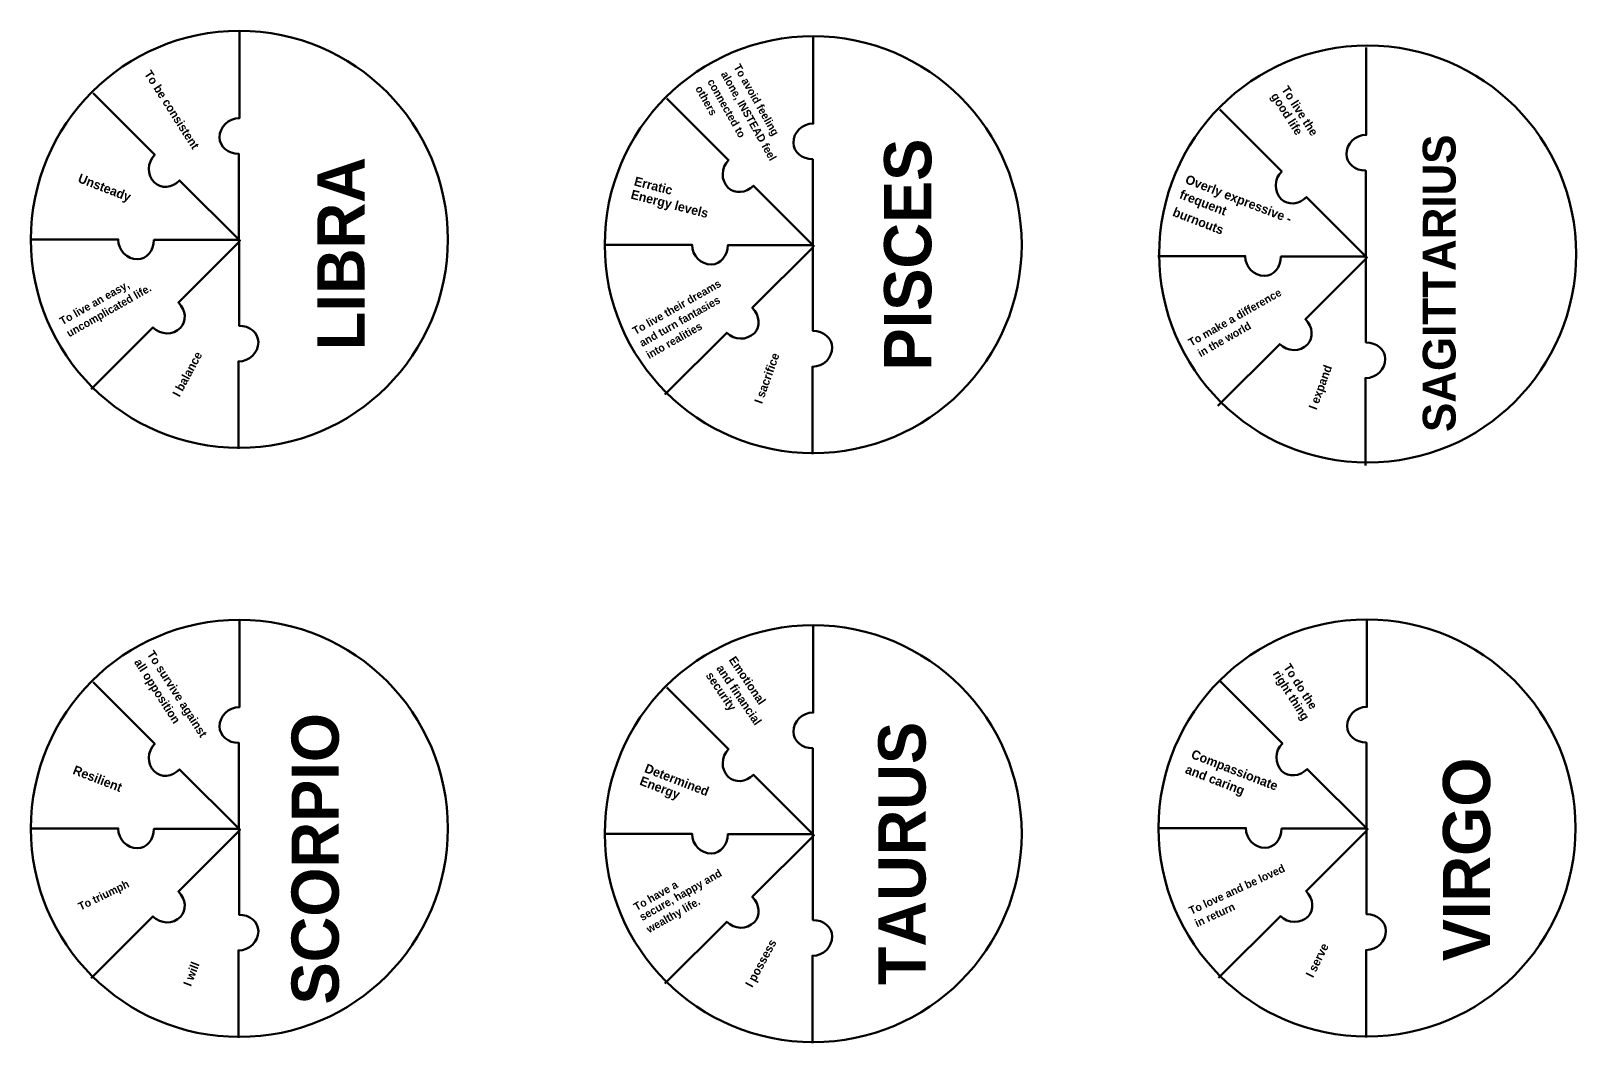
# Model space of a CAD drawing. Header units: inches. Extents: x -653 to 2868, y -2154 to 399.
# Drawn here: x 1233 to 2834, y -2154 to -1105 of the extents above; entities that cross this region are included whole.
import ezdxf

# ---------------------------------------------------------------- set-up
doc = ezdxf.new("R2010")
doc.units = ezdxf.units.IN
doc.header["$MEASUREMENT"] = 0
doc.layers.add('Layer 1', color=7, linetype='Continuous')

msp = doc.modelspace()

# ---------------------------------------------------------------- linework, layer by layer
at = {"layer": 'Layer 1', "color": 179, "lineweight": 158, "true_color": 0x231f20}
for points, knots in [([(1665.3, -1321.2), (1665.3, -1440.5), (1568.6, -1537.2), (1449.3, -1537.2), (1330, -1537.2), (1233.3, -1440.5), (1233.3, -1321.2), (1233.3, -1261.7), (1257.4, -1207.7), (1296.4, -1168.7), (1335.5, -1129.5), (1389.6, -1105.2), (1449.3, -1105.2), (1568.6, -1105.2), (1665.3, -1201.9), (1665.3, -1321.2)], [0, 0, 0, 0, 1, 1, 1, 2, 2, 2, 3, 3, 3, 4, 4, 4, 5, 5, 5, 5]), ([(1297.7, -1169.6), (1297.7, -1169.6), (1361.7, -1233.6), (1361.7, -1233.6), (1353.6, -1241.6), (1353.4, -1254.5), (1361.3, -1262.3), (1367.9, -1268.9), (1379.6, -1268), (1387.4, -1260.2), (1387.4, -1260.2), (1450, -1322.7), (1450, -1322.7), (1450, -1322.7), (1448.8, -1321.2), (1448.8, -1321.2), (1448.8, -1321.2), (1448.8, -1232.7), (1448.8, -1232.7), (1437.7, -1232.7), (1428.8, -1225.1), (1428.8, -1215.7), (1428.8, -1204.7), (1438, -1195.7), (1449.3, -1195.7), (1449.3, -1195.7), (1449.3, -1105.2), (1449.3, -1105.2)], [0, 0, 0, 0, 1, 1, 1, 2, 2, 2, 3, 3, 3, 4, 4, 4, 5, 5, 5, 6, 6, 6, 7, 7, 7, 8, 8, 8, 9, 9, 9, 9]), ([(2259.9, -1326.7), (2259.9, -1446), (2163.2, -1542.7), (2043.9, -1542.7), (1924.6, -1542.7), (1827.9, -1446), (1827.9, -1326.7), (1827.9, -1267.1), (1852, -1213.2), (1891, -1174.1), (1930.1, -1134.9), (1984.2, -1110.7), (2043.9, -1110.7), (2163.2, -1110.7), (2259.9, -1207.4), (2259.9, -1326.7)], [0, 0, 0, 0, 1, 1, 1, 2, 2, 2, 3, 3, 3, 4, 4, 4, 5, 5, 5, 5]), ([(1892.3, -1175.1), (1892.3, -1175.1), (1956.3, -1239.1), (1956.3, -1239.1), (1948.2, -1247.1), (1948, -1259.9), (1955.9, -1267.7), (1962.5, -1274.4), (1974.2, -1273.4), (1982, -1265.6), (1982, -1265.6), (2044.6, -1328.2), (2044.6, -1328.2), (2044.6, -1328.2), (2043.4, -1326.7), (2043.4, -1326.7), (2043.4, -1326.7), (2043.4, -1238.2), (2043.4, -1238.2), (2032.3, -1238.2), (2023.4, -1230.6), (2023.4, -1221.2), (2023.4, -1210.1), (2032.6, -1201.2), (2043.9, -1201.2), (2043.9, -1201.2), (2043.9, -1110.7), (2043.9, -1110.7)], [0, 0, 0, 0, 1, 1, 1, 2, 2, 2, 3, 3, 3, 4, 4, 4, 5, 5, 5, 6, 6, 6, 7, 7, 7, 8, 8, 8, 9, 9, 9, 9]), ([(2834.4, -1336.4), (2834.4, -1455.7), (2737.6, -1552.4), (2618.4, -1552.4), (2499.1, -1552.4), (2402.4, -1455.7), (2402.4, -1336.4), (2402.4, -1276.9), (2426.5, -1222.9), (2465.5, -1183.8), (2504.6, -1144.7), (2558.6, -1120.4), (2618.4, -1120.4), (2737.6, -1120.4), (2834.4, -1217.1), (2834.4, -1336.4)], [0, 0, 0, 0, 1, 1, 1, 2, 2, 2, 3, 3, 3, 4, 4, 4, 5, 5, 5, 5]), ([(2465.3, -1186.8), (2465.3, -1186.8), (2529.3, -1250.8), (2529.3, -1250.8), (2521.3, -1258.9), (2521.1, -1271.7), (2528.9, -1279.5), (2535.6, -1286.2), (2547.3, -1285.2), (2555.1, -1277.4), (2555.1, -1277.4), (2617.7, -1340), (2617.7, -1340), (2617.7, -1340), (2616.4, -1338.5), (2616.4, -1338.5), (2616.4, -1338.5), (2616.4, -1250), (2616.4, -1250), (2605.4, -1250), (2596.4, -1242.4), (2596.4, -1233), (2596.4, -1221.9), (2605.6, -1213), (2617, -1213), (2617, -1213), (2617, -1122.5), (2617, -1122.5)], [0, 0, 0, 0, 1, 1, 1, 2, 2, 2, 3, 3, 3, 4, 4, 4, 5, 5, 5, 6, 6, 6, 7, 7, 7, 8, 8, 8, 9, 9, 9, 9]), ([(1449.3, -1321.8), (1449.3, -1321.8), (1360.8, -1321.8), (1360.8, -1321.8), (1360.8, -1332.8), (1353.2, -1341.8), (1343.8, -1341.8), (1332.8, -1341.8), (1323.8, -1332.6), (1323.8, -1321.2), (1323.8, -1321.2), (1233.3, -1321.2), (1233.3, -1321.2)], [0, 0, 0, 0, 1, 1, 1, 2, 2, 2, 3, 3, 3, 4, 4, 4, 4]), ([(1448.4, -1538.2), (1448.4, -1538.2), (1448.4, -1447.6), (1448.4, -1447.6), (1459.8, -1447.7), (1469, -1438.7), (1469, -1427.7), (1469, -1418.3), (1460, -1410.6), (1449, -1410.6), (1449, -1410.6), (1449, -1322.2), (1449, -1322.2), (1449, -1322.2), (1448.8, -1324.1), (1448.8, -1324.1), (1448.8, -1324.1), (1386.2, -1386.7), (1386.2, -1386.7), (1394, -1394.5), (1395, -1406.2), (1388.3, -1412.8), (1380.5, -1420.6), (1367.7, -1420.5), (1359.7, -1412.4), (1359.7, -1412.4), (1295.7, -1476.4), (1295.7, -1476.4)], [0, 0, 0, 0, 1, 1, 1, 2, 2, 2, 3, 3, 3, 4, 4, 4, 5, 5, 5, 6, 6, 6, 7, 7, 7, 8, 8, 8, 9, 9, 9, 9]), ([(2043.9, -1327.2), (2043.9, -1327.2), (1955.4, -1327.2), (1955.4, -1327.2), (1955.4, -1338.3), (1947.8, -1347.2), (1938.4, -1347.2), (1927.4, -1347.2), (1918.4, -1338.1), (1918.4, -1326.7), (1918.4, -1326.7), (1827.9, -1326.7), (1827.9, -1326.7)], [0, 0, 0, 0, 1, 1, 1, 2, 2, 2, 3, 3, 3, 4, 4, 4, 4]), ([(2043, -1543.6), (2043, -1543.6), (2043, -1453.1), (2043, -1453.1), (2054.4, -1453.1), (2063.6, -1444.2), (2063.6, -1433.1), (2063.6, -1423.7), (2054.6, -1416.1), (2043.6, -1416.1), (2043.6, -1416.1), (2043.6, -1327.6), (2043.6, -1327.6), (2043.6, -1327.6), (2043.4, -1329.5), (2043.4, -1329.5), (2043.4, -1329.5), (1980.8, -1392.1), (1980.8, -1392.1), (1988.6, -1399.9), (1989.6, -1411.6), (1982.9, -1418.3), (1975.1, -1426.1), (1962.3, -1425.9), (1954.3, -1417.9), (1954.3, -1417.9), (1890.3, -1481.9), (1890.3, -1481.9)], [0, 0, 0, 0, 1, 1, 1, 2, 2, 2, 3, 3, 3, 4, 4, 4, 5, 5, 5, 6, 6, 6, 7, 7, 7, 8, 8, 8, 9, 9, 9, 9]), ([(2617, -1339), (2617, -1339), (2528.5, -1339), (2528.5, -1339), (2528.5, -1350.1), (2520.9, -1359), (2511.5, -1359), (2500.4, -1359), (2491.5, -1349.8), (2491.5, -1338.5), (2491.5, -1338.5), (2401, -1338.5), (2401, -1338.5)], [0, 0, 0, 0, 1, 1, 1, 2, 2, 2, 3, 3, 3, 4, 4, 4, 4]), ([(2616.1, -1555.4), (2616.1, -1555.4), (2616.1, -1464.9), (2616.1, -1464.9), (2627.5, -1464.9), (2636.6, -1455.9), (2636.6, -1444.9), (2636.6, -1435.5), (2627.7, -1427.9), (2616.6, -1427.9), (2616.6, -1427.9), (2616.6, -1339.4), (2616.6, -1339.4), (2616.6, -1339.4), (2616.5, -1341.3), (2616.5, -1341.3), (2616.5, -1341.3), (2553.9, -1403.9), (2553.9, -1403.9), (2561.7, -1411.7), (2562.6, -1423.4), (2556, -1430.1), (2548.2, -1437.9), (2535.4, -1437.7), (2527.3, -1429.7), (2527.3, -1429.7), (2463.3, -1493.7), (2463.3, -1493.7)], [0, 0, 0, 0, 1, 1, 1, 2, 2, 2, 3, 3, 3, 4, 4, 4, 5, 5, 5, 6, 6, 6, 7, 7, 7, 8, 8, 8, 9, 9, 9, 9]), ([(1665.3, -1931.4), (1665.3, -2050.7), (1568.6, -2147.4), (1449.3, -2147.4), (1330, -2147.4), (1233.3, -2050.7), (1233.3, -1931.4), (1233.3, -1871.9), (1257.4, -1817.9), (1296.4, -1778.8), (1335.5, -1739.7), (1389.6, -1715.4), (1449.3, -1715.4), (1568.6, -1715.4), (1665.3, -1812.1), (1665.3, -1931.4)], [0, 0, 0, 0, 1, 1, 1, 2, 2, 2, 3, 3, 3, 4, 4, 4, 5, 5, 5, 5]), ([(1297.7, -1779.8), (1297.7, -1779.8), (1361.7, -1843.8), (1361.7, -1843.8), (1353.6, -1851.8), (1353.4, -1864.6), (1361.3, -1872.5), (1367.9, -1879.1), (1379.6, -1878.2), (1387.4, -1870.3), (1387.4, -1870.3), (1450, -1932.9), (1450, -1932.9), (1450, -1932.9), (1448.8, -1931.4), (1448.8, -1931.4), (1448.8, -1931.4), (1448.8, -1842.9), (1448.8, -1842.9), (1437.7, -1842.9), (1428.8, -1835.3), (1428.8, -1825.9), (1428.8, -1814.9), (1438, -1805.9), (1449.3, -1805.9), (1449.3, -1805.9), (1449.3, -1715.4), (1449.3, -1715.4)], [0, 0, 0, 0, 1, 1, 1, 2, 2, 2, 3, 3, 3, 4, 4, 4, 5, 5, 5, 6, 6, 6, 7, 7, 7, 8, 8, 8, 9, 9, 9, 9]), ([(2259.9, -1936.9), (2259.9, -2056.2), (2163.2, -2152.9), (2043.9, -2152.9), (1924.6, -2152.9), (1827.9, -2056.2), (1827.9, -1936.9), (1827.9, -1877.3), (1852, -1823.4), (1891, -1784.3), (1930.1, -1745.1), (1984.2, -1720.9), (2043.9, -1720.9), (2163.2, -1720.9), (2259.9, -1817.6), (2259.9, -1936.9)], [0, 0, 0, 0, 1, 1, 1, 2, 2, 2, 3, 3, 3, 4, 4, 4, 5, 5, 5, 5]), ([(1892.3, -1785.3), (1892.3, -1785.3), (1956.3, -1849.2), (1956.3, -1849.2), (1948.2, -1857.3), (1948, -1870.1), (1955.9, -1877.9), (1962.5, -1884.6), (1974.2, -1883.6), (1982, -1875.8), (1982, -1875.8), (2044.6, -1938.4), (2044.6, -1938.4), (2044.6, -1938.4), (2043.4, -1936.9), (2043.4, -1936.9), (2043.4, -1936.9), (2043.4, -1848.4), (2043.4, -1848.4), (2032.3, -1848.4), (2023.4, -1840.8), (2023.4, -1831.4), (2023.4, -1820.3), (2032.6, -1811.4), (2043.9, -1811.4), (2043.9, -1811.4), (2043.9, -1720.9), (2043.9, -1720.9)], [0, 0, 0, 0, 1, 1, 1, 2, 2, 2, 3, 3, 3, 4, 4, 4, 5, 5, 5, 6, 6, 6, 7, 7, 7, 8, 8, 8, 9, 9, 9, 9]), ([(2833.7, -1931), (2833.7, -2050.3), (2737, -2147), (2617.7, -2147), (2498.4, -2147), (2401.7, -2050.3), (2401.7, -1931), (2401.7, -1871.4), (2425.8, -1817.5), (2464.8, -1778.4), (2503.9, -1739.2), (2558, -1715), (2617.7, -1715), (2737, -1715), (2833.7, -1811.7), (2833.7, -1931)], [0, 0, 0, 0, 1, 1, 1, 2, 2, 2, 3, 3, 3, 4, 4, 4, 5, 5, 5, 5]), ([(2466, -1779.3), (2466, -1779.3), (2530, -1843.3), (2530, -1843.3), (2522, -1851.4), (2521.8, -1864.2), (2529.6, -1872), (2536.3, -1878.6), (2548, -1877.7), (2555.8, -1869.9), (2555.8, -1869.9), (2618.4, -1932.5), (2618.4, -1932.5), (2618.4, -1932.5), (2617.1, -1931), (2617.1, -1931), (2617.1, -1931), (2617.1, -1842.5), (2617.1, -1842.5), (2606.1, -1842.5), (2597.1, -1834.9), (2597.1, -1825.5), (2597.1, -1814.4), (2606.3, -1805.5), (2617.7, -1805.5), (2617.7, -1805.5), (2617.7, -1715), (2617.7, -1715)], [0, 0, 0, 0, 1, 1, 1, 2, 2, 2, 3, 3, 3, 4, 4, 4, 5, 5, 5, 6, 6, 6, 7, 7, 7, 8, 8, 8, 9, 9, 9, 9]), ([(1449.3, -1932), (1449.3, -1932), (1360.8, -1932), (1360.8, -1932), (1360.8, -1943), (1353.2, -1952), (1343.8, -1952), (1332.8, -1952), (1323.8, -1942.8), (1323.8, -1931.4), (1323.8, -1931.4), (1233.3, -1931.4), (1233.3, -1931.4)], [0, 0, 0, 0, 1, 1, 1, 2, 2, 2, 3, 3, 3, 4, 4, 4, 4]), ([(1448.4, -2148.3), (1448.4, -2148.3), (1448.4, -2057.8), (1448.4, -2057.8), (1459.8, -2057.8), (1469, -2048.9), (1469, -2037.8), (1469, -2028.4), (1460, -2020.8), (1449, -2020.8), (1449, -2020.8), (1449, -1932.3), (1449, -1932.3), (1449, -1932.3), (1448.8, -1934.3), (1448.8, -1934.3), (1448.8, -1934.3), (1386.2, -1996.8), (1386.2, -1996.8), (1394, -2004.7), (1395, -2016.4), (1388.3, -2023), (1380.5, -2030.8), (1367.7, -2030.6), (1359.7, -2022.6), (1359.7, -2022.6), (1295.7, -2086.6), (1295.7, -2086.6)], [0, 0, 0, 0, 1, 1, 1, 2, 2, 2, 3, 3, 3, 4, 4, 4, 5, 5, 5, 6, 6, 6, 7, 7, 7, 8, 8, 8, 9, 9, 9, 9]), ([(2043.9, -1937.4), (2043.9, -1937.4), (1955.4, -1937.4), (1955.4, -1937.4), (1955.4, -1948.5), (1947.8, -1957.4), (1938.4, -1957.4), (1927.4, -1957.4), (1918.4, -1948.2), (1918.4, -1936.9), (1918.4, -1936.9), (1827.9, -1936.9), (1827.9, -1936.9)], [0, 0, 0, 0, 1, 1, 1, 2, 2, 2, 3, 3, 3, 4, 4, 4, 4]), ([(2617.7, -1931.5), (2617.7, -1931.5), (2529.2, -1931.5), (2529.2, -1931.5), (2529.2, -1942.6), (2521.6, -1951.5), (2512.2, -1951.5), (2501.1, -1951.5), (2492.2, -1942.3), (2492.2, -1931), (2492.2, -1931), (2401.7, -1931), (2401.7, -1931)], [0, 0, 0, 0, 1, 1, 1, 2, 2, 2, 3, 3, 3, 4, 4, 4, 4]), ([(2616.8, -2147.9), (2616.8, -2147.9), (2616.8, -2057.4), (2616.8, -2057.4), (2628.1, -2057.4), (2637.3, -2048.4), (2637.3, -2037.4), (2637.3, -2028), (2628.4, -2020.4), (2617.3, -2020.4), (2617.3, -2020.4), (2617.3, -1931.9), (2617.3, -1931.9), (2617.3, -1931.9), (2617.1, -1933.8), (2617.1, -1933.8), (2617.1, -1933.8), (2554.6, -1996.4), (2554.6, -1996.4), (2562.4, -2004.2), (2563.3, -2015.9), (2556.7, -2022.5), (2548.9, -2030.4), (2536, -2030.2), (2528, -2022.2), (2528, -2022.2), (2464, -2086.2), (2464, -2086.2)], [0, 0, 0, 0, 1, 1, 1, 2, 2, 2, 3, 3, 3, 4, 4, 4, 5, 5, 5, 6, 6, 6, 7, 7, 7, 8, 8, 8, 9, 9, 9, 9]), ([(2043, -2153.8), (2043, -2153.8), (2043, -2063.3), (2043, -2063.3), (2054.4, -2063.3), (2063.6, -2054.3), (2063.6, -2043.3), (2063.6, -2033.9), (2054.6, -2026.3), (2043.6, -2026.3), (2043.6, -2026.3), (2043.6, -1937.8), (2043.6, -1937.8), (2043.6, -1937.8), (2043.4, -1939.7), (2043.4, -1939.7), (2043.4, -1939.7), (1980.8, -2002.3), (1980.8, -2002.3), (1988.6, -2010.1), (1989.6, -2021.8), (1982.9, -2028.5), (1975.1, -2036.3), (1962.3, -2036.1), (1954.3, -2028.1), (1954.3, -2028.1), (1890.3, -2092.1), (1890.3, -2092.1)], [0, 0, 0, 0, 1, 1, 1, 2, 2, 2, 3, 3, 3, 4, 4, 4, 5, 5, 5, 6, 6, 6, 7, 7, 7, 8, 8, 8, 9, 9, 9, 9])]:
    msp.add_open_spline(points, degree=3, knots=knots, dxfattribs=at)

# ---------------------------------------------------------------- texts
at = {"layer": 'Layer 1', "color": 179, "true_color": 0x231f20, "attachment_point": 7}
for s, insert, char_height, rotation in [('\\fCharlemagne Std|b1|i0|c0|p34;\\W1;To be consistent', (1350.2, -1149.7), 8.84, 302.6406), ('\\fCharlemagne Std|b1|i0|c0|p34;\\W1;alone, INSTEAD feel ', (1946.3, -1150.8), 8.16, 299.4703), ('\\fCharlemagne Std|b1|i0|c0|p34;\\W1;To avoid feeling ', (1958.9, -1143.7), 8.16, 299.4703), ('\\fCharlemagne Std|b1|i0|c0|p34;\\W1;others', (1921.3, -1164.9), 8.16, 299.4703), ('\\fCharlemagne Std|b1|i0|c0|p34;\\W1;connected to ', (1933.8, -1157.8), 8.16, 299.4703), ('\\fCharlemagne Std|b1|i0|c0|p34;\\W1;To live the ', (2528.5, -1165.8), 8.84, 302.6406), ('\\fCharlemagne Std|b1|i0|c0|p34;\\W1;good life', (2515.4, -1174.2), 8.84, 302.6406), ('\\fCharlemagne Std|b1|i0|c0|p34;\\W1;SAGITTARIUS', (2710, -1520.7), 34, 90), ('\\fCharlemagne Std|b1|i0|c0|p34;\\W1;PISCES', (2167, -1457), 48.96, 90), ('\\fCharlemagne Std|b1|i0|c0|p34;\\W1;LIBRA', (1579, -1436), 48.96, 90), ('\\fCharlemagne Std|b1|i0|c0|p34;\\W1;Unsteady', (1280.2, -1264.3), 9.52, 338.8745), ('\\fCharlemagne Std|b1|i0|c0|p34;\\W1;Erratic ', (1857.6, -1265.3), 9.52, 345.6281), ('\\fCharlemagne Std|b1|i0|c0|p34;\\W1;Overly expressive - ', (2427.5, -1265.4), 9.52, 338.8745), ('\\fCharlemagne Std|b1|i0|c0|p34;\\W1;Energy levels', (1853.5, -1281.6), 9.52, 345.6281), ('\\fCharlemagne Std|b1|i0|c0|p34;\\W1;frequent ', (2421.5, -1281), 9.52, 338.8745), ('\\fCharlemagne Std|b1|i0|c0|p34;\\W1;burnouts', (2415.4, -1296.7), 9.52, 338.8745), ('\\fCharlemagne Std|b1|i0|c0|p34;\\W1;To live an easy, ', (1267.2, -1412.4), 8.16, 29.562), ('\\fCharlemagne Std|b1|i0|c0|p34;\\W1;uncomplicated life.', (1274.3, -1424.9), 8.16, 29.562), ('\\fCharlemagne Std|b1|i0|c0|p34;\\W1;To live their dreams ', (1859.7, -1420.4), 8.16, 29.562), ('\\fCharlemagne Std|b1|i0|c0|p34;\\W1;To make a difference', (2435.6, -1432.4), 8.16, 29.562), ('\\fCharlemagne Std|b1|i0|c0|p34;\\W1;and turn fantasies ', (1866.8, -1432.9), 8.16, 29.562), ('\\fCharlemagne Std|b1|i0|c0|p34;\\W1; in the world\xa0', (2442.7, -1445), 8.16, 29.562), ('\\fCharlemagne Std|b1|i0|c0|p34;\\W1;into realities\xa0', (1873.9, -1445.4), 8.16, 29.562), ('\\fCharlemagne Std|b1|i0|c0|p34;\\W1;I balance', (1387.4, -1485.2), 8.84, 61.7897), ('\\fCharlemagne Std|b1|i0|c0|p34;\\W1;I sacrifice', (1990.9, -1492.2), 8.84, 70.3014), ('\\fCharlemagne Std|b1|i0|c0|p34;\\W1;I expand', (2567.8, -1499.3), 8.84, 70.0237), ('\\fCharlemagne Std|b1|i0|c0|p34;\\W1;all opposition', (1337.7, -1760.6), 8.84, 302.6406), ('\\fCharlemagne Std|b1|i0|c0|p34;\\W1;To survive against ', (1350.9, -1752.2), 8.84, 302.6406), ('\\fCharlemagne Std|b1|i0|c0|p34;\\W1;Emotional ', (1955.9, -1757), 8.84, 304.1338), ('\\fCharlemagne Std|b1|i0|c0|p34;\\W1;To do the ', (2530.6, -1764.3), 8.84, 302.6406), ('\\fCharlemagne Std|b1|i0|c0|p34;\\W1;security', (1930, -1774.5), 8.84, 304.1338), ('\\fCharlemagne Std|b1|i0|c0|p34;\\W1;and financial ', (1943, -1765.7), 8.84, 304.1338), ('\\fCharlemagne Std|b1|i0|c0|p34;\\W1;right thing', (2517.4, -1772.7), 8.84, 302.6406), ('\\fCharlemagne Std|b1|i0|c0|p34;\\W1;SCORPIO', (1553, -2113.8), 48.96, 90), ('\\fCharlemagne Std|b1|i0|c0|p34;\\W1;TAURUS', (2161, -2093.8), 48.96, 90), ('\\fCharlemagne Std|b1|i0|c0|p34;\\W1;Compassionate ', (2433.6, -1860.9), 9.52, 338.8745), ('\\fCharlemagne Std|b1|i0|c0|p34;\\W1;Resilient', (1275.9, -1874.8), 9.52, 338.8745), ('\\fCharlemagne Std|b1|i0|c0|p34;\\W1;Determined', (1868.2, -1873), 9.52, 338.8745), ('\\fCharlemagne Std|b1|i0|c0|p34;\\W1;and caring', (2427.5, -1876.6), 9.52, 338.8745), ('\\fCharlemagne Std|b1|i0|c0|p34;\\W1;VIRGO', (2746, -2069), 48.96, 90), ('\\fCharlemagne Std|b1|i0|c0|p34;\\W1;Energy', (1862.2, -1888.6), 9.52, 338.8745), ('\\fCharlemagne Std|b1|i0|c0|p34;\\W1;To love and be loved ', (2435.6, -2021), 8.16, 24.7806), ('\\fCharlemagne Std|b1|i0|c0|p34;\\W1;secure, happy and ', (1868, -2029.6), 8.16, 29.562), ('\\fCharlemagne Std|b1|i0|c0|p34;\\W1;To triumph\xa0\xa0', (1285.9, -2018.8), 8.16, 25.9253), ('\\fCharlemagne Std|b1|i0|c0|p34;\\W1;To have a ', (1860.9, -2017.1), 8.16, 29.562), ('\\fCharlemagne Std|b1|i0|c0|p34;\\W1;wealthy life.', (1875.1, -2042.2), 8.16, 29.562), ('\\fCharlemagne Std|b1|i0|c0|p34;\\W1;in return\xa0', (2441.7, -2034), 8.16, 24.7806), ('\\fCharlemagne Std|b1|i0|c0|p34;\\W1;I possess', (1983.1, -2098.1), 8.84, 61.7897), ('\\fCharlemagne Std|b1|i0|c0|p34;\\W1;I serve', (2561.8, -2086.8), 8.84, 63.56), ('\\fCharlemagne Std|b1|i0|c0|p34;\\W1;I will', (1399.1, -2095.7), 8.84, 68.9566)]:
    msp.add_mtext(s, dxfattribs=dict(at, insert=insert, char_height=char_height, rotation=rotation))

doc.saveas('drawing.dxf')
